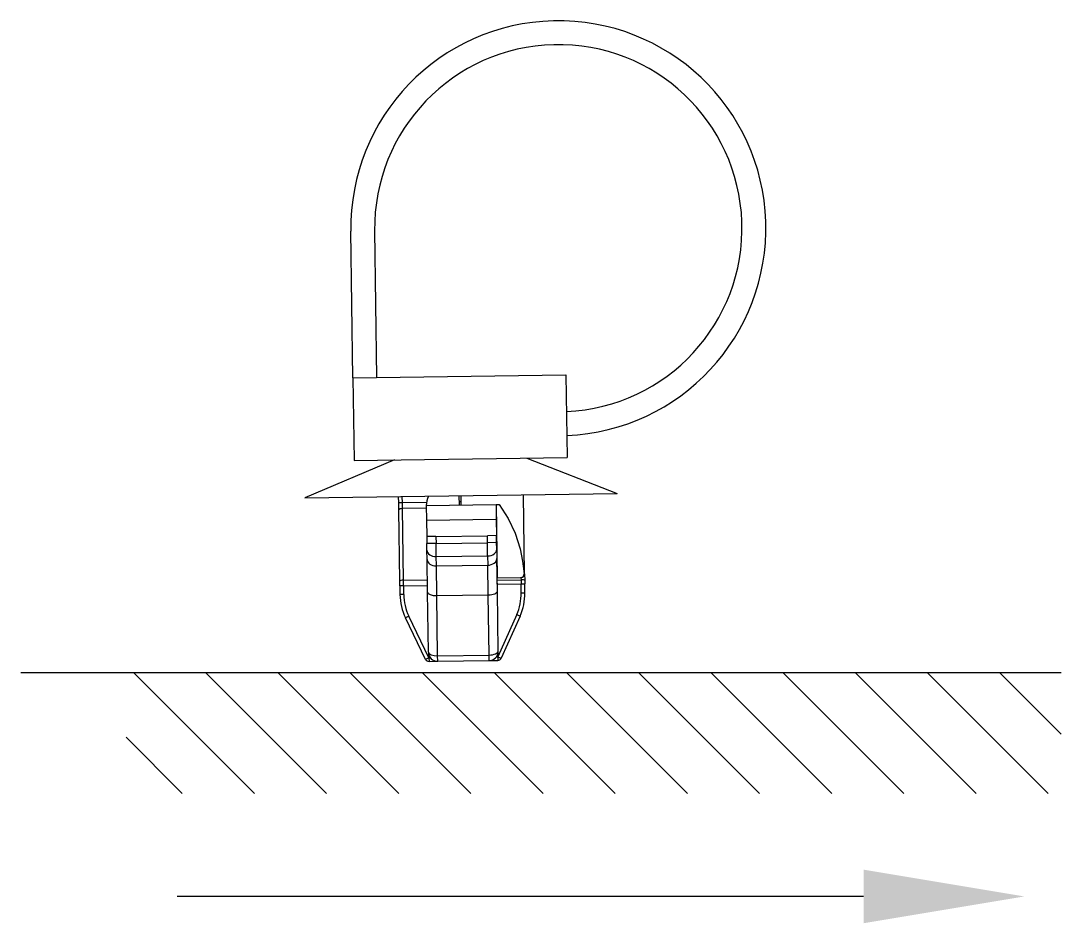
# Model space of a CAD drawing. Header units: inches. Extents: x 47316 to 59086, y 3141 to 11743.
# Drawn here: x 52060.22 to 52082.88, y 6236.36 to 6256.03 of the extents above; entities that cross this region are included whole.
import ezdxf

# ---------------------------------------------------------------- set-up
doc = ezdxf.new("R2010")
doc.units = ezdxf.units.IN
doc.header["$MEASUREMENT"] = 0

msp = doc.modelspace()

# ---------------------------------------------------------------- linework, layer by layer
at = {"color": 0, "linetype": 'ByBlock', "lineweight": -3, "ltscale": 0.2}
for p, q in [((52067.451, 6248.245), (52067.406, 6251.445)), ((52067.971, 6248.253), (52067.926, 6251.452))]:
    msp.add_line(p, q, dxfattribs=at)
at = {"color": 0, "linetype": 'ByBlock', "lineweight": -3, "ltscale": 0.289999}
msp.add_line((52067.451, 6248.245), (52072.09, 6248.311), dxfattribs=at)
at = {"color": 0, "linetype": 'ByBlock', "lineweight": -3, "ltscale": 0.1125}
for p, q in [((52072.09, 6248.311), (52072.116, 6246.511)), ((52067.451, 6248.245), (52067.476, 6246.446))]:
    msp.add_line(p, q, dxfattribs=at)
at = {"color": 0, "linetype": 'ByBlock', "lineweight": -3, "ltscale": 0.096026}
for p, q in [((52070.579, 6246.489), (52072.116, 6246.511)), ((52067.476, 6246.446), (52069.012, 6246.467))]:
    msp.add_line(p, q, dxfattribs=at)
at = {"color": 0, "linetype": 'ByBlock', "lineweight": -3, "ltscale": 0.132311}
for p, q in [((52071.236, 6246.499), (52073.207, 6245.726)), ((52068.356, 6246.458), (52066.407, 6245.63))]:
    msp.add_line(p, q, dxfattribs=at)
at = {"color": 0, "linetype": 'ByBlock', "lineweight": -3, "ltscale": 0.097948}
msp.add_line((52069.012, 6246.467), (52070.579, 6246.489), dxfattribs=at)
at = {"color": 0, "linetype": 'ByBlock', "lineweight": -3, "ltscale": 0.425}
msp.add_line((52066.407, 6245.63), (52073.207, 6245.726), dxfattribs=at)
at = {"color": 0, "linetype": 'ByBlock', "lineweight": -3, "ltscale": 0.008443}
for p, q in [((52068.449, 6245.524), (52068.447, 6245.659)), ((52068.529, 6245.525), (52068.527, 6245.66))]:
    msp.add_line(p, q, dxfattribs=at)
at = {"color": 0, "linetype": 'ByBlock', "lineweight": -3, "ltscale": 0.0125}
for p, q in [((52069.77, 6245.478), (52069.767, 6245.678)), ((52069.81, 6245.478), (52069.807, 6245.678)), ((52069.26, 6244.791), (52069.06, 6244.788)), ((52070.579, 6244.809), (52070.38, 6244.806)), ((52069.262, 6244.641), (52069.062, 6244.638)), ((52070.582, 6244.659), (52070.382, 6244.656))]:
    msp.add_line(p, q, dxfattribs=at)
at = {"color": 0, "linetype": 'ByBlock', "lineweight": -3, "ltscale": 0.107719}
msp.add_line((52071.191, 6243.974), (52071.167, 6245.698), dxfattribs=at)
at = {"color": 0, "linetype": 'ByBlock', "lineweight": -3, "ltscale": 0.005}
for p, q in [((52068.529, 6245.525), (52068.449, 6245.524)), ((52068.555, 6243.716), (52068.475, 6243.714)), ((52071.114, 6243.758), (52071.194, 6243.759)), ((52071.117, 6243.563), (52071.197, 6243.564)), ((52068.557, 6243.527), (52068.477, 6243.526)), ((52068.669, 6243.055), (52068.597, 6243.02)), ((52071.019, 6243.088), (52071.092, 6243.055)), ((52069.108, 6242.148), (52069.036, 6242.113)), ((52069.108, 6242.148), (52069.109, 6242.068)), ((52070.606, 6242.169), (52070.607, 6242.089)), ((52070.606, 6242.169), (52070.679, 6242.136))]:
    msp.add_line(p, q, dxfattribs=at)
at = {"color": 0, "linetype": 'ByBlock', "lineweight": -3, "ltscale": 0.009488}
msp.add_line((52068.451, 6245.372), (52068.449, 6245.524), dxfattribs=at)
at = {"color": 0, "linetype": 'ByBlock', "lineweight": -3, "ltscale": 0.097302}
for p, q in [((52068.473, 6243.816), (52068.451, 6245.372)), ((52068.553, 6243.842), (52068.531, 6245.399))]:
    msp.add_line(p, q, dxfattribs=at)
at = {"color": 0, "linetype": 'ByBlock', "lineweight": -3, "ltscale": 0.032832}
msp.add_line((52069.054, 6245.533), (52068.529, 6245.525), dxfattribs=at)
at = {"color": 0, "linetype": 'ByBlock', "lineweight": -3, "ltscale": 0.007906}
msp.add_line((52068.531, 6245.399), (52068.529, 6245.525), dxfattribs=at)
at = {"color": 0, "linetype": 'ByBlock', "lineweight": -3, "ltscale": 0.0325}
for p, q in [((52069.051, 6245.406), (52068.531, 6245.399)), ((52068.553, 6243.842), (52069.073, 6243.849)), ((52070.593, 6243.84), (52071.113, 6243.848)), ((52068.555, 6243.716), (52069.075, 6243.723)), ((52070.594, 6243.751), (52071.114, 6243.758))]:
    msp.add_line(p, q, dxfattribs=at)
at = {"color": 0, "linetype": 'ByBlock', "lineweight": -3, "ltscale": 0.095}
for p, q in [((52069.05, 6245.468), (52070.57, 6245.489)), ((52069.055, 6245.148), (52070.574, 6245.169))]:
    msp.add_line(p, q, dxfattribs=at)
at = {"color": 0, "linetype": 'ByBlock', "lineweight": -3, "ltscale": 0.02}
for p, q in [((52069.05, 6245.468), (52069.055, 6245.148)), ((52070.57, 6245.489), (52070.574, 6245.169))]:
    msp.add_line(p, q, dxfattribs=at)
at = {"color": 0, "linetype": 'ByBlock', "lineweight": -3, "ltscale": 0.0025}
msp.add_line((52069.809, 6245.543), (52069.769, 6245.543), dxfattribs=at)
at = {"color": 0, "linetype": 'ByBlock', "lineweight": -3, "ltscale": 0.004339}
msp.add_line((52070.57, 6245.489), (52070.639, 6245.49), dxfattribs=at)
at = {"color": 0, "linetype": 'ByBlock', "lineweight": -3, "ltscale": 0.1}
msp.add_line((52070.57, 6245.489), (52070.592, 6243.889), dxfattribs=at)
at = {"color": 0, "linetype": 'ByBlock', "lineweight": -3}
for p, q in [((52070.639, 6245.49), (52070.834, 6245.185)), ((52070.834, 6245.185), (52070.984, 6244.86)), ((52070.984, 6244.86), (52071.091, 6244.522)), ((52071.091, 6244.522), (52071.146, 6244.252)), ((52071.146, 6244.252), (52071.179, 6243.978))]:
    msp.add_line(p, q, dxfattribs=at)
at = {"color": 0, "linetype": 'ByBlock', "lineweight": -3, "ltscale": 0.022501}
for p, q in [((52069.055, 6245.148), (52069.06, 6244.788)), ((52070.574, 6245.169), (52070.579, 6244.809))]:
    msp.add_line(p, q, dxfattribs=at)
at = {"color": 0, "linetype": 'ByBlock', "lineweight": -3, "ltscale": 0.009364}
for p, q in [((52069.06, 6244.788), (52069.062, 6244.638)), ((52069.26, 6244.791), (52069.262, 6244.641)), ((52070.382, 6244.656), (52070.38, 6244.806)), ((52070.582, 6244.659), (52070.579, 6244.809))]:
    msp.add_line(p, q, dxfattribs=at)
at = {"color": 0, "linetype": 'ByBlock', "lineweight": -3, "ltscale": 0.07}
for p, q in [((52069.26, 6244.791), (52070.38, 6244.806)), ((52069.262, 6244.641), (52070.382, 6244.656)), ((52069.266, 6244.353), (52070.386, 6244.368)), ((52069.269, 6244.15), (52070.389, 6244.166)), ((52069.278, 6243.502), (52070.398, 6243.518)), ((52069.296, 6242.191), (52070.416, 6242.207)), ((52069.298, 6242.071), (52070.418, 6242.087))]:
    msp.add_line(p, q, dxfattribs=at)
at = {"color": 0, "linetype": 'ByBlock', "lineweight": -3, "ltscale": 0.009006}
for p, q in [((52069.064, 6244.494), (52069.062, 6244.638)), ((52070.584, 6244.515), (52070.582, 6244.659))]:
    msp.add_line(p, q, dxfattribs=at)
at = {"color": 0, "linetype": 'ByBlock', "lineweight": -3, "ltscale": 0.012637}
for p, q in [((52069.067, 6244.292), (52069.064, 6244.494)), ((52070.584, 6244.515), (52070.586, 6244.313)), ((52069.269, 6244.15), (52069.266, 6244.353)), ((52070.386, 6244.368), (52070.389, 6244.166))]:
    msp.add_line(p, q, dxfattribs=at)
at = {"color": 0, "linetype": 'ByBlock', "lineweight": -3, "ltscale": 0.018011}
for p, q in [((52069.266, 6244.353), (52069.262, 6244.641)), ((52070.386, 6244.368), (52070.382, 6244.656))]:
    msp.add_line(p, q, dxfattribs=at)
at = {"color": 0, "linetype": 'ByBlock', "lineweight": -3, "ltscale": 0.04455}
for p, q in [((52069.077, 6243.579), (52069.067, 6244.292)), ((52070.597, 6243.6), (52070.586, 6244.313))]:
    msp.add_line(p, q, dxfattribs=at)
at = {"color": 0, "linetype": 'ByBlock', "lineweight": -3, "ltscale": 0.0405}
for p, q in [((52069.278, 6243.502), (52069.269, 6244.15)), ((52070.398, 6243.518), (52070.389, 6244.166))]:
    msp.add_line(p, q, dxfattribs=at)
at = {"color": 0, "linetype": 'ByBlock', "lineweight": -3, "ltscale": 0.006325}
msp.add_line((52068.475, 6243.714), (52068.473, 6243.816), dxfattribs=at)
at = {"color": 0, "linetype": 'ByBlock', "lineweight": -3, "ltscale": 0.007907}
msp.add_line((52068.555, 6243.716), (52068.553, 6243.842), dxfattribs=at)
at = {"color": 0, "linetype": 'ByBlock', "lineweight": -3, "ltscale": 0.031953}
msp.add_line((52070.592, 6243.889), (52071.104, 6243.896), dxfattribs=at)
at = {"color": 0, "linetype": 'ByBlock', "lineweight": -3, "ltscale": 0.003059}
msp.add_line((52070.593, 6243.84), (52070.592, 6243.889), dxfattribs=at)
at = {"color": 0, "linetype": 'ByBlock', "lineweight": -3, "ltscale": 0.000233459}
msp.add_line((52070.593, 6243.837), (52070.593, 6243.84), dxfattribs=at)
at = {"color": 0, "linetype": 'ByBlock', "lineweight": -3, "ltscale": 0.005363}
msp.add_line((52070.594, 6243.751), (52070.593, 6243.837), dxfattribs=at)
at = {"color": 0, "linetype": 'ByBlock', "lineweight": -3, "ltscale": 0.000495148}
msp.add_line((52071.104, 6243.896), (52071.112, 6243.897), dxfattribs=at)
at = {"color": 0, "linetype": 'ByBlock', "lineweight": -3, "ltscale": 9.0198e-05}
msp.add_line((52071.112, 6243.897), (52071.112, 6243.895), dxfattribs=at)
at = {"color": 0, "linetype": 'ByBlock', "lineweight": -3, "ltscale": 0.002986}
msp.add_line((52071.112, 6243.895), (52071.113, 6243.848), dxfattribs=at)
at = {"color": 0, "linetype": 'ByBlock', "lineweight": -3, "ltscale": 0.005597}
msp.add_line((52071.113, 6243.848), (52071.114, 6243.758), dxfattribs=at)
at = {"color": 0, "linetype": 'ByBlock', "lineweight": -3, "ltscale": 0.000715637}
msp.add_line((52071.179, 6243.978), (52071.19, 6243.978), dxfattribs=at)
at = {"color": 0, "linetype": 'ByBlock', "lineweight": -3, "ltscale": 0.00896}
msp.add_line((52071.191, 6243.974), (52071.193, 6243.831), dxfattribs=at)
at = {"color": 0, "linetype": 'ByBlock', "lineweight": -3, "ltscale": 0.004477}
msp.add_line((52071.193, 6243.831), (52071.194, 6243.759), dxfattribs=at)
at = {"color": 0, "linetype": 'ByBlock', "lineweight": -3, "ltscale": 0.011804}
for p, q in [((52068.475, 6243.714), (52068.477, 6243.526)), ((52068.555, 6243.716), (52068.557, 6243.527))]:
    msp.add_line(p, q, dxfattribs=at)
at = {"color": 0, "linetype": 'ByBlock', "lineweight": -3, "ltscale": 0.081943}
for p, q in [((52069.095, 6242.268), (52069.077, 6243.579)), ((52070.615, 6242.289), (52070.597, 6243.6)), ((52069.296, 6242.191), (52069.278, 6243.502)), ((52070.416, 6242.207), (52070.398, 6243.518))]:
    msp.add_line(p, q, dxfattribs=at)
at = {"color": 0, "linetype": 'ByBlock', "lineweight": -3, "ltscale": 0.012206}
for p, q in [((52071.117, 6243.563), (52071.114, 6243.758)), ((52071.197, 6243.564), (52071.194, 6243.759))]:
    msp.add_line(p, q, dxfattribs=at)
at = {"color": 0, "linetype": 'ByBlock', "lineweight": -3, "ltscale": 0.062942}
for p, q in [((52069.036, 6242.113), (52068.597, 6243.02)), ((52071.092, 6243.055), (52070.679, 6242.136))]:
    msp.add_line(p, q, dxfattribs=at)
at = {"color": 0, "linetype": 'ByBlock', "lineweight": -3, "ltscale": 0.062941}
for p, q in [((52069.108, 6242.148), (52068.669, 6243.055)), ((52071.019, 6243.088), (52070.606, 6242.169))]:
    msp.add_line(p, q, dxfattribs=at)
at = {"color": 0, "linetype": 'ByBlock', "lineweight": -3, "ltscale": 0.007544}
for p, q in [((52069.298, 6242.071), (52069.296, 6242.191)), ((52070.418, 6242.087), (52070.416, 6242.207))]:
    msp.add_line(p, q, dxfattribs=at)
at = {"color": 0, "linetype": 'ByBlock', "lineweight": -3, "ltscale": 0.001816}
for p, q in [((52069.108, 6242.148), (52069.137, 6242.149)), ((52070.577, 6242.169), (52070.606, 6242.169))]:
    msp.add_line(p, q, dxfattribs=at)
at = {"color": 0, "linetype": 'ByBlock', "lineweight": -3, "ltscale": 0.011816}
for p, q in [((52069.109, 6242.068), (52069.298, 6242.071)), ((52070.418, 6242.087), (52070.607, 6242.089))]:
    msp.add_line(p, q, dxfattribs=at)
at = {"color": 0, "lineweight": -3}
for p, q in [((52082.876, 6241.821), (52060.22, 6241.821, 0)), ((52065.307, 6239.193), (52062.679, 6241.821)), ((52066.878, 6239.193), (52064.25, 6241.821)), ((52068.45, 6239.193), (52065.822, 6241.821)), ((52070.021, 6239.193), (52067.393, 6241.821)), ((52071.593, 6239.193), (52068.965, 6241.821)), ((52073.165, 6239.193), (52070.536, 6241.821)), ((52074.736, 6239.193), (52072.108, 6241.821)), ((52076.308, 6239.193), (52073.679, 6241.821)), ((52077.879, 6239.193), (52075.251, 6241.821)), ((52079.451, 6239.193), (52076.823, 6241.821)), ((52081.022, 6239.193), (52078.394, 6241.821)), ((52082.594, 6239.193), (52079.966, 6241.821)), ((52082.876, 6240.483), (52081.537, 6241.821)), ((52063.735, 6239.193), (52062.514, 6240.415))]:
    msp.add_line(p, q, dxfattribs=at)
msp.add_line((52078.572, 6236.947), (52063.624, 6236.947))
at = {"color": 0, "linetype": 'ByBlock', "lineweight": -3}
for centre, radius, start, end in [((52071.925, 6251.509), 4.52, 272.3295, 180.8082), ((52071.925, 6251.509), 4, 272.5273, 180.8082), ((52069.45, 6245.473), 0.4, 150.8081, 180.8082), ((52071.105, 6243.971), 0.0745, 269.2076, 4.8845), ((52071.11, 6243.976), 0.0799, 270.8656, 0.8655), ((52071.188, 6243.975), 0.00347, 341.9706, 45.1988), ((52069.997, 6243.547), 1.12, 335.7913, 0.8082), ((52069.997, 6243.547), 1.2, 335.7913, 0.8082), ((52069.677, 6243.542), 1.2, 180.8082, 205.8251), ((52069.677, 6243.542), 1.12, 180.8082, 205.8251), ((52069.295, 6242.271), 0.2, 180.8082, 270.8082), ((52070.415, 6242.287), 0.2, 270.8082, 0.8082), ((52069.108, 6242.148), 0.08, 205.8251, 270.8082), ((52070.606, 6242.169), 0.08, 270.8082, 335.7913)]:
    msp.add_arc(centre, radius, start, end, dxfattribs=at)
for centre, major_axis, ratio, start_param, end_param in [((52068.531, 6245.373), (-0.08, -0.0011), 0.316228, 4.712389, 6.283185), ((52069.264, 6244.497), (-0.2, -0.003), 0.720438, 0, 1.570796), ((52070.384, 6244.512), (-0.2, -0.003), 0.720438, 1.570796, 3.141593), ((52069.267, 6244.294), (-0.2, -0.003), 0.720438, 0, 1.570796), ((52070.387, 6244.31), (-0.2, -0.003), 0.720438, 1.570796, 3.141593), ((52068.553, 6243.817), (-0.08, -0.0011), 0.316228, 4.712389, 6.283185), ((52071.111, 6243.973), (-0.08, -0.0011), 0.97071, 1.570796, 3.141593), ((52071.113, 6243.83), (-0.08, -0.0011), 0.22389, 3.141593, 4.712389), ((52069.277, 6243.582), (-0.2, -0.003), 0.396439, -6.283185, -4.712389), ((52070.397, 6243.598), (-0.2, -0.003), 0.396439, 1.570796, 3.141593), ((52069.295, 6242.271), (-0.2, -0.003), 0.396439, -6.283185, -4.712389), ((52070.415, 6242.287), (-0.2, -0.003), 0.396439, 1.570796, 3.141593)]:
    msp.add_ellipse(centre, major_axis=major_axis, ratio=ratio, start_param=start_param, end_param=end_param, dxfattribs=at)
msp.add_solid([(52078.572, 6237.53), (52082.072, 6236.947), (52078.572, 6236.363)])

doc.saveas('drawing.dxf')
